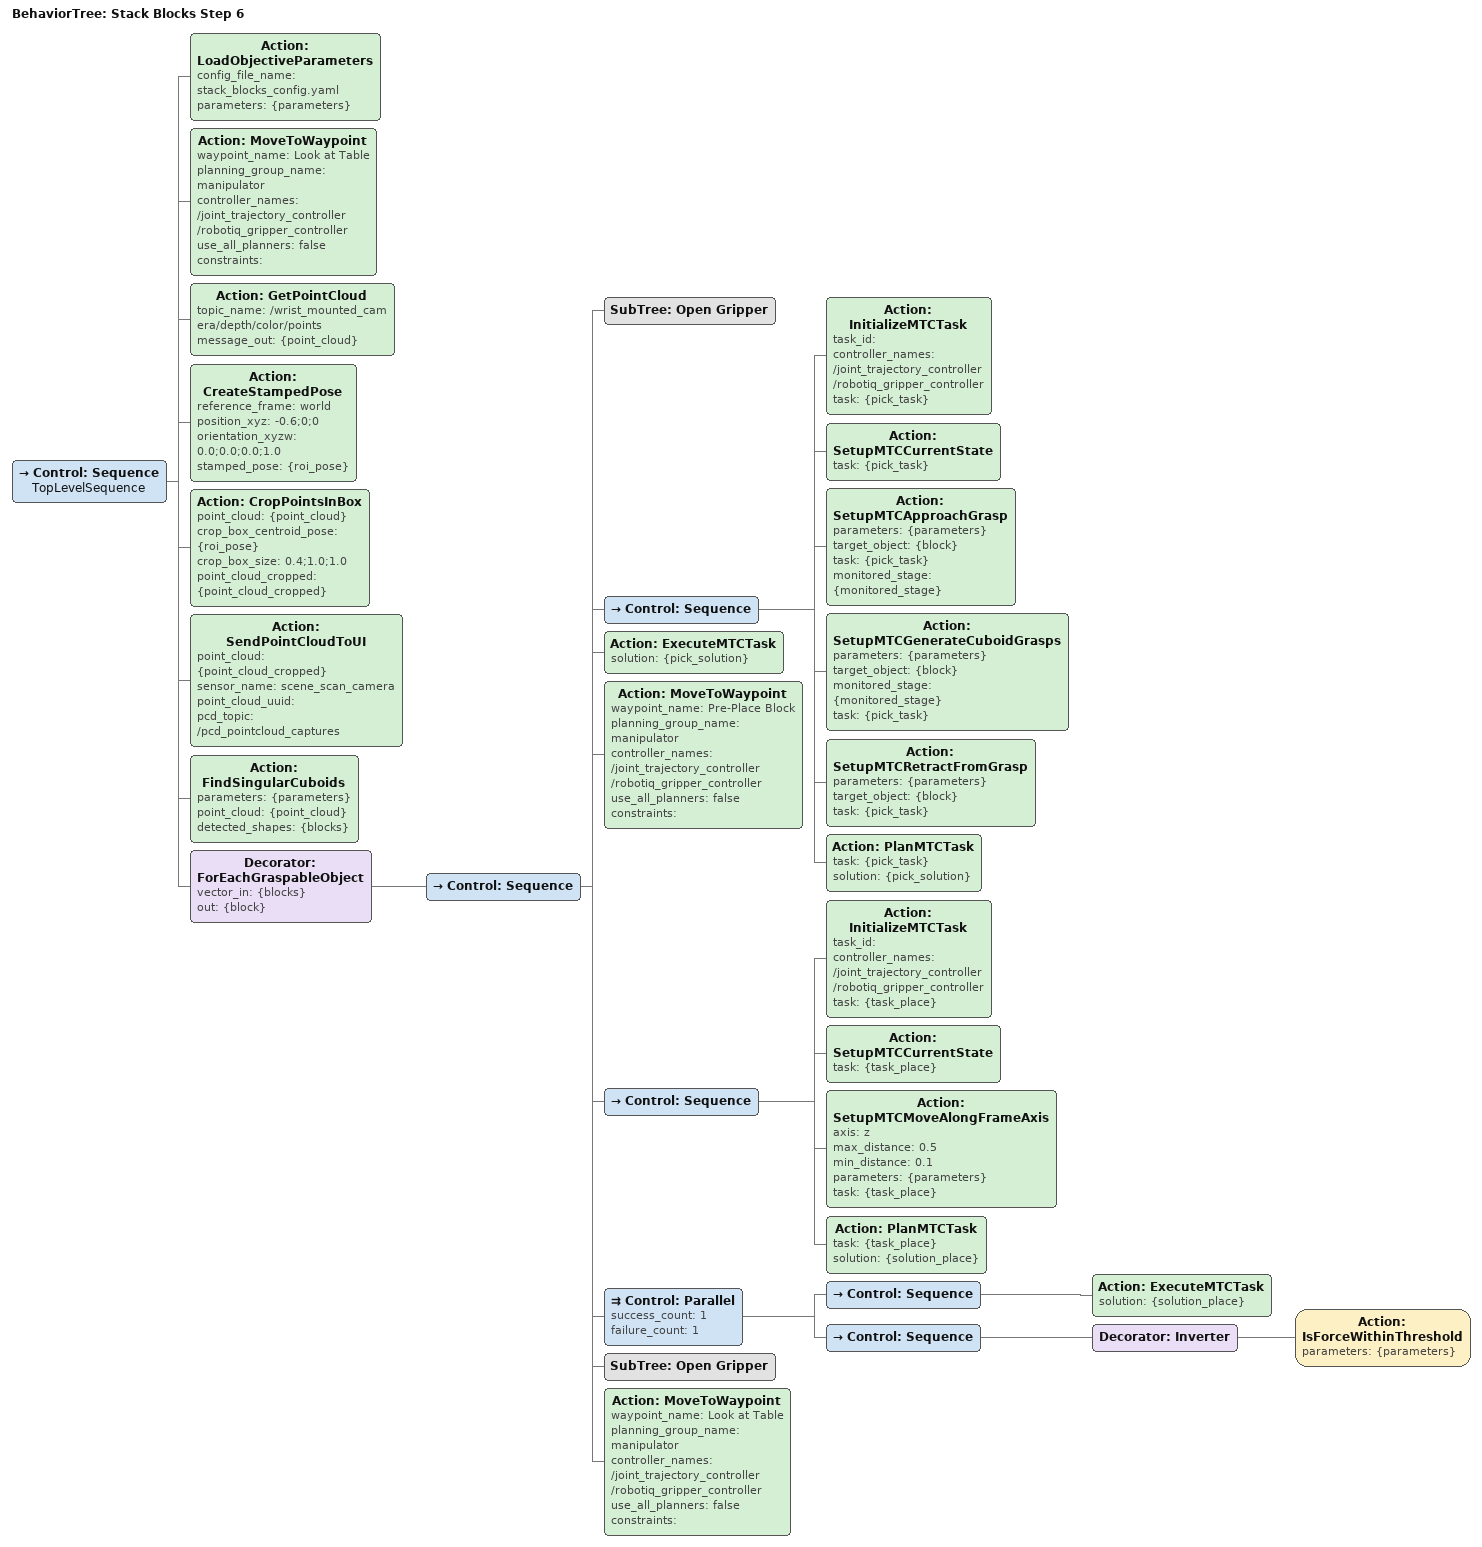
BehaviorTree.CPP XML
<?xml version='1.0' encoding='UTF-8'?>
<root BTCPP_format="4" main_tree_to_execute="Stack Blocks Step 6">
  <BehaviorTree ID="Stack Blocks Step 6" _description="" _hardcoded="false">
    <Control ID="Sequence" name="TopLevelSequence">
      <Action ID="LoadObjectiveParameters" config_file_name="stack_blocks_config.yaml" parameters="{parameters}"/>
      <Action ID="MoveToWaypoint" waypoint_name="Look at Table" planning_group_name="manipulator" controller_names="/joint_trajectory_controller /robotiq_gripper_controller" use_all_planners="false" constraints=""/>
      <Action ID="GetPointCloud" topic_name="/wrist_mounted_camera/depth/color/points" message_out="{point_cloud}"/>
      <Action ID="CreateStampedPose" reference_frame="world" position_xyz="-0.6;0;0" orientation_xyzw="0.0;0.0;0.0;1.0" stamped_pose="{roi_pose}"/>
      <Action ID="CropPointsInBox" point_cloud="{point_cloud}" crop_box_centroid_pose="{roi_pose}" crop_box_size="0.4;1.0;1.0" point_cloud_cropped="{point_cloud_cropped}"/>
      <Action ID="SendPointCloudToUI" point_cloud="{point_cloud_cropped}" sensor_name="scene_scan_camera" point_cloud_uuid="" pcd_topic="/pcd_pointcloud_captures"/>
      <Action ID="FindSingularCuboids" parameters="{parameters}" point_cloud="{point_cloud}" detected_shapes="{blocks}"/>
      <Decorator ID="ForEachGraspableObject" vector_in="{blocks}" out="{block}">
        <Control ID="Sequence">
          <SubTree ID="Open Gripper"/>
          <Control ID="Sequence">
            <Action ID="InitializeMTCTask" task_id="" controller_names="/joint_trajectory_controller /robotiq_gripper_controller" task="{pick_task}"/>
            <Action ID="SetupMTCCurrentState" task="{pick_task}"/>
            <Action ID="SetupMTCApproachGrasp" parameters="{parameters}" target_object="{block}" task="{pick_task}" monitored_stage="{monitored_stage}"/>
            <Action ID="SetupMTCGenerateCuboidGrasps" parameters="{parameters}" target_object="{block}" monitored_stage="{monitored_stage}" task="{pick_task}"/>
            <Action ID="SetupMTCRetractFromGrasp" parameters="{parameters}" target_object="{block}" task="{pick_task}"/>
            <Action ID="PlanMTCTask" task="{pick_task}" solution="{pick_solution}"/>
          </Control>
          <Action ID="ExecuteMTCTask" solution="{pick_solution}"/>
          <Action ID="MoveToWaypoint" waypoint_name="Pre-Place Block" planning_group_name="manipulator" controller_names="/joint_trajectory_controller /robotiq_gripper_controller" use_all_planners="false" constraints=""/>
          <Control ID="Sequence">
            <Action ID="InitializeMTCTask" task_id="" controller_names="/joint_trajectory_controller /robotiq_gripper_controller" task="{task_place}"/>
            <Action ID="SetupMTCCurrentState" task="{task_place}"/>
            <Action ID="SetupMTCMoveAlongFrameAxis" axis="z" max_distance="0.5" min_distance="0.1" parameters="{parameters}" task="{task_place}"/>
            <Action ID="PlanMTCTask" task="{task_place}" solution="{solution_place}"/>
          </Control>
          <Control ID="Parallel" success_count="1" failure_count="1">
            <Control ID="Sequence">
              <Action ID="ExecuteMTCTask" solution="{solution_place}"/>
            </Control>
            <Control ID="Sequence">
              <Decorator ID="Inverter">
                <Action ID="IsForceWithinThreshold" parameters="{parameters}"/>
              </Decorator>
            </Control>
          </Control>
          <SubTree ID="Open Gripper"/>
          <Action ID="MoveToWaypoint" waypoint_name="Look at Table" planning_group_name="manipulator" controller_names="/joint_trajectory_controller /robotiq_gripper_controller" use_all_planners="false" constraints=""/>
        </Control>
      </Decorator>
    </Control>
  </BehaviorTree>
</root>
